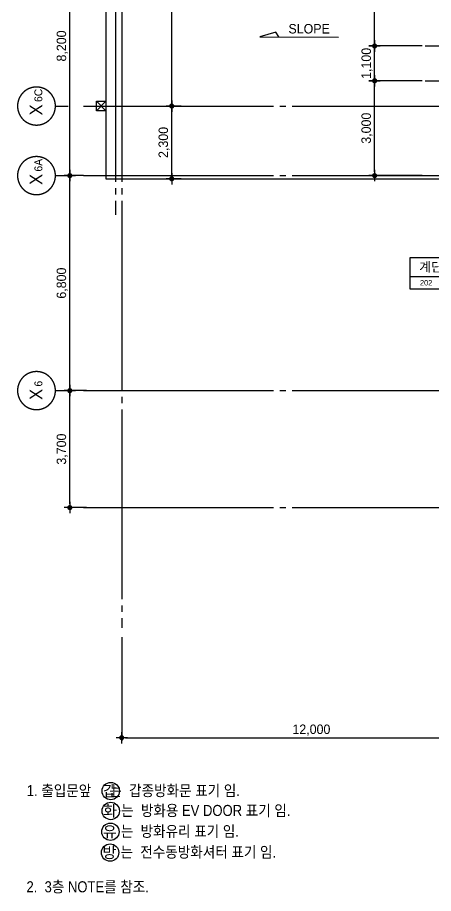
# Model space of a CAD drawing. Extents: x 14074245 to 14153635, y -1806033 to -1750552.
# Drawn here: x 14074245 to 14087402, y -1806033 to -1778329 of the extents above; entities that cross this region are included whole.
import ezdxf
from ezdxf.enums import TextEntityAlignment as Align

# ---------------------------------------------------------------- set-up
doc = ezdxf.new("R2010")
doc.units = 0
doc.header["$LTSCALE"] = 100
doc.header["$MEASUREMENT"] = 0
doc.header["$PDSIZE"] = -10
doc.linetypes.add('CEN', pattern=[66, 60, -2, 2, -2])
doc.layers.get('0').update_dxf_attribs({"linetype": 'CONTINUOUS'})
doc.layers.get('Defpoints').update_dxf_attribs({"linetype": 'CONTINUOUS'})
for name, color, linetype in [('AXIS', 7, 'CEN'), ('CEN', 1, 'CEN'), ('DIM', 7, 'CONTINUOUS'), ('SYM', 7, 'CONTINUOUS'), ('TE2', 3, 'CONTINUOUS'), ('TEXT', 2, 'CONTINUOUS'), ('TEXT1', 7, 'CONTINUOUS'), ('WALL-1', 7, 'CONTINUOUS'), ('WINE', 8, 'CONTINUOUS')]:
    doc.layers.add(name, color=color, linetype=linetype)
doc.styles.add('HY울를도M', font='HYWULM.TTF')
doc.styles.add('굴림', font='H2HDRM.TTF')
doc.styles.add('돋음', font='Dotum.ttf', dxfattribs={"height": 3})
doc.dimstyles.new('DIM100', dxfattribs={"dimtxt": 300, "dimasz": 120, "dimexe": 1, "dimexo": 100, "dimgap": 60, "dimtad": 1, "dimdec": 4, "dimzin": 0, "dimdsep": 46, "dimlunit": 6, "dimtxsty": '굴림', "dimblk": 'DOTT', "dimcen": 0.09, "dimadec": 0, "dimazin": 0, "dimtfac": 1, "dimtdec": 4, "dimtofl": 0, "dimtmove": 2, "dimatfit": 2, "dimldrblk": 'DOTT', "dimfxl": 1, "dimtolj": 1, "dimtzin": 0, "dimarcsym": 0})
doc.dimstyles.new('DIM50', dxfattribs={"dimscale": 50, "dimtxt": 3, "dimasz": 1.2, "dimexe": 1, "dimexo": 1, "dimgap": 0.6, "dimtad": 1, "dimdec": 4, "dimzin": 0, "dimdsep": 46, "dimlunit": 6, "dimtxsty": '굴림', "dimblk": 'DOTT', "dimcen": 0.09, "dimadec": 0, "dimazin": 0, "dimtfac": 1, "dimtdec": 4, "dimtofl": 0, "dimtmove": 2, "dimatfit": 2, "dimldrblk": 'DOTT', "dimfxl": 1, "dimtolj": 1, "dimtzin": 0, "dimarcsym": 0})

# ---------------------------------------------------------------- blocks, each defined once
blk = doc.blocks.new('DOTT')
for p, q in [((-1.5, 0), (1.5, 0)), ((0, 1.5), (0, -1.5))]:
    blk.add_line(p, q)
at = {"color": 6, "const_width": 0.68}
blk.add_lwpolyline([(-0.34, 0, 1), (0.34, 0, 1)], format="xyb", close=True, dxfattribs=at)
blk = doc.blocks.new('*D32')
at = {"layer": 'Defpoints', "color": 0, "lineweight": -3}
for p in [(14075899, -1775129), (14077040, -1775129), (14076634, -1783329)]:
    blk.add_point(p, dxfattribs=at)
at = {"layer": 'DIM', "color": 7, "lineweight": -2}
for p, q in [((14076740, -1775129), (14075799, -1775129)), ((14075899, -1783209), (14075899, -1775249)), ((14076334, -1783329), (14075799, -1783329))]:
    blk.add_line(p, q, dxfattribs=at)
at = {"layer": 'DIM', "color": 7, "lineweight": -2, "xscale": 120, "yscale": 120, "zscale": 120}
for p, rotation in [((14075899, -1775129), 90), ((14075899, -1783329), 270)]:
    blk.add_blockref('DOTT', p, dxfattribs=dict(at, rotation=rotation))
at = {"layer": 'DIM', "color": 3, "insert": (14075660, -1779229), "char_height": 300, "attachment_point": 5, "rotation": 90, "style": '굴림'}
blk.add_mtext('\\A1;8,200', dxfattribs=at)
blk = doc.blocks.new('*D33')
at = {"layer": 'Defpoints', "color": 0, "lineweight": -3, "ltscale": 3}
for p in [(14085540, -1775129), (14087140, -1775129), (14087140, -1779229)]:
    blk.add_point(p, dxfattribs=at)
at = {"layer": 'DIM', "color": 7, "lineweight": -2, "ltscale": 3}
for p, q in [((14087040, -1775129), (14085539, -1775129)), ((14085540, -1779109), (14085540, -1775249)), ((14087040, -1779229), (14085539, -1779229))]:
    blk.add_line(p, q, dxfattribs=at)
at = {"layer": 'DIM', "color": 7, "lineweight": -2, "ltscale": 3, "xscale": 120, "yscale": 120, "zscale": 120}
for p, rotation in [((14085540, -1775129), 90), ((14085540, -1779229), 270)]:
    blk.add_blockref('DOTT', p, dxfattribs=dict(at, rotation=rotation))
at = {"layer": 'DIM', "color": 3, "ltscale": 3, "insert": (14085301, -1777179), "char_height": 300, "attachment_point": 5, "rotation": 90, "style": '굴림'}
blk.add_mtext('\\A1;4,100', dxfattribs=at)
blk = doc.blocks.new('*D34')
at = {"layer": 'Defpoints', "color": 0, "lineweight": -3, "ltscale": 3}
for p in [(14085540, -1779229), (14087140, -1779229), (14087140, -1780329)]:
    blk.add_point(p, dxfattribs=at)
at = {"layer": 'DIM', "color": 7, "lineweight": -2, "ltscale": 3}
for p, q in [((14087040, -1779229), (14085539, -1779229)), ((14085540, -1780209), (14085540, -1779349)), ((14087040, -1780329), (14085539, -1780329))]:
    blk.add_line(p, q, dxfattribs=at)
at = {"layer": 'DIM', "color": 7, "lineweight": -2, "ltscale": 3, "xscale": 120, "yscale": 120, "zscale": 120}
for p, rotation in [((14085540, -1779229), 90), ((14085540, -1780329), 270)]:
    blk.add_blockref('DOTT', p, dxfattribs=dict(at, rotation=rotation))
at = {"layer": 'DIM', "color": 3, "ltscale": 3, "insert": (14085301, -1779779), "char_height": 300, "attachment_point": 5, "rotation": 90, "style": '굴림'}
blk.add_mtext('\\A1;1,100', dxfattribs=at)
blk = doc.blocks.new('*D35')
at = {"layer": 'Defpoints', "color": 0, "lineweight": -3, "ltscale": 3}
for p in [(14085540, -1780329), (14087140, -1780329), (14087140, -1783329)]:
    blk.add_point(p, dxfattribs=at)
at = {"layer": 'DIM', "color": 7, "lineweight": -2, "ltscale": 3}
for p, q in [((14087040, -1780329), (14085539, -1780329)), ((14085540, -1783209), (14085540, -1780449)), ((14087040, -1783329), (14085539, -1783329))]:
    blk.add_line(p, q, dxfattribs=at)
at = {"layer": 'DIM', "color": 7, "lineweight": -2, "ltscale": 3, "xscale": 120, "yscale": 120, "zscale": 120}
for p, rotation in [((14085540, -1780329), 90), ((14085540, -1783329), 270)]:
    blk.add_blockref('DOTT', p, dxfattribs=dict(at, rotation=rotation))
at = {"layer": 'DIM', "color": 3, "ltscale": 3, "insert": (14085300, -1781829), "char_height": 300, "attachment_point": 5, "rotation": 90, "style": '굴림'}
blk.add_mtext('\\A1;3,000', dxfattribs=at)
blk = doc.blocks.new('TT1')
at = {"layer": 'TEXT1'}
for p, q in [((-1013, -600), (1013, -600)), ((0, -600), (0, -1000))]:
    blk.add_line(p, q, dxfattribs=at)
blk.add_lwpolyline([(-1013, 0), (1013, 0), (1013, -1000), (-1013, -1000)], close=True, dxfattribs=at)
blk = doc.blocks.new('BOMBOM_S')
at = {"color": 7}
blk.add_line((0, 0.4), (0, 0), dxfattribs=at)
blk.add_lwpolyline([(-0.6, 1, 1), (0.6, 1, 1), (-0.6, 1, 1)], format="xyb", dxfattribs=at)
at = {"color": 1, "style": '돋음'}
for tag, p, height in [('X', (-0.295, 0.816), 0.4), ('N', (0.129, 0.816), 0.25)]:
    blk.add_attdef(tag, p, '', height=height, dxfattribs=at)
blk = doc.blocks.new('*D147')
at = {"layer": 'Defpoints', "color": 0, "lineweight": -3}
for p in [(14075899, -1783329), (14076634, -1783329), (14076730, -1790129)]:
    blk.add_point(p, dxfattribs=at)
at = {"layer": 'DIM', "color": 7, "lineweight": -2}
for p, q in [((14076334, -1783329), (14075799, -1783329)), ((14075899, -1790009), (14075899, -1783449)), ((14076430, -1790129), (14075799, -1790129))]:
    blk.add_line(p, q, dxfattribs=at)
at = {"layer": 'DIM', "color": 7, "lineweight": -2, "xscale": 120, "yscale": 120, "zscale": 120}
for p, rotation in [((14075899, -1783329), 90), ((14075899, -1790129), 270)]:
    blk.add_blockref('DOTT', p, dxfattribs=dict(at, rotation=rotation))
at = {"layer": 'DIM', "color": 3, "insert": (14075660, -1786729), "char_height": 300, "attachment_point": 5, "rotation": 90, "style": '굴림'}
blk.add_mtext('\\A1;6,800', dxfattribs=at)
blk = doc.blocks.new('*D148')
at = {"layer": 'Defpoints', "color": 0, "lineweight": -3}
for p in [(14077540, -1797629), (14089540, -1797629), (14089540, -1801106)]:
    blk.add_point(p, dxfattribs=at)
at = {"layer": 'DIM', "color": 7, "lineweight": -2}
for p, q in [((14077540, -1797929), (14077540, -1801206)), ((14089540, -1797929), (14089540, -1801206)), ((14077660, -1801106), (14089420, -1801106))]:
    blk.add_line(p, q, dxfattribs=at)
at = {"layer": 'DIM', "color": 7, "lineweight": -2, "xscale": 120, "yscale": 120, "zscale": 120, "rotation": 180}
blk.add_blockref('DOTT', (14077540, -1801106), dxfattribs=at)
at = {"layer": 'DIM', "color": 7, "lineweight": -2, "xscale": 120, "yscale": 120, "zscale": 120}
blk.add_blockref('DOTT', (14089540, -1801106), dxfattribs=at)
at = {"layer": 'DIM', "color": 3, "insert": (14083540, -1800867), "char_height": 300, "attachment_point": 5, "style": '굴림'}
blk.add_mtext('\\A1;12,000', dxfattribs=at)
blk = doc.blocks.new('*D149')
at = {"layer": 'Defpoints', "color": 0, "lineweight": -3}
for p in [(14075899, -1790129), (14076730, -1790129), (14076730, -1793829)]:
    blk.add_point(p, dxfattribs=at)
at = {"layer": 'DIM', "color": 7, "lineweight": -2}
for p, q in [((14076430, -1790129), (14075799, -1790129)), ((14075899, -1793709), (14075899, -1790249)), ((14076430, -1793829), (14075799, -1793829))]:
    blk.add_line(p, q, dxfattribs=at)
at = {"layer": 'DIM', "color": 7, "lineweight": -2, "xscale": 120, "yscale": 120, "zscale": 120}
for p, rotation in [((14075899, -1790129), 90), ((14075899, -1793829), 270)]:
    blk.add_blockref('DOTT', p, dxfattribs=dict(at, rotation=rotation))
at = {"layer": 'DIM', "color": 3, "insert": (14075660, -1791979), "char_height": 300, "attachment_point": 5, "rotation": 90, "style": '굴림'}
blk.add_mtext('\\A1;3,700', dxfattribs=at)
blk = doc.blocks.new('*D151')
at = {"layer": 'Defpoints', "color": 0, "lineweight": -3}
for p in [(14079123, -1781129), (14079723, -1781129), (14079723, -1783429)]:
    blk.add_point(p, dxfattribs=at)
at = {"layer": 'DIM', "color": 7, "lineweight": -2}
for p, q in [((14079423, -1781129), (14079023, -1781129)), ((14079123, -1783309), (14079123, -1781249)), ((14079423, -1783429), (14079023, -1783429))]:
    blk.add_line(p, q, dxfattribs=at)
at = {"layer": 'DIM', "color": 7, "lineweight": -2, "xscale": 120, "yscale": 120, "zscale": 120}
for p, rotation in [((14079123, -1781129), 90), ((14079123, -1783429), 270)]:
    blk.add_blockref('DOTT', p, dxfattribs=dict(at, rotation=rotation))
at = {"layer": 'DIM', "color": 3, "insert": (14078883, -1782279), "char_height": 300, "attachment_point": 5, "rotation": 90, "style": '굴림'}
blk.add_mtext('\\A1;2,300', dxfattribs=at)
blk = doc.blocks.new('*D152')
at = {"layer": 'Defpoints', "color": 0, "lineweight": -3}
for p in [(14079123, -1760129), (14079868, -1760129), (14079723, -1781129)]:
    blk.add_point(p, dxfattribs=at)
at = {"layer": 'DIM', "color": 7, "lineweight": -2}
for p, q in [((14079568, -1760129), (14079023, -1760129)), ((14079123, -1781009), (14079123, -1760249)), ((14079423, -1781129), (14079023, -1781129))]:
    blk.add_line(p, q, dxfattribs=at)
at = {"layer": 'DIM', "color": 7, "lineweight": -2, "xscale": 120, "yscale": 120, "zscale": 120}
for p, rotation in [((14079123, -1760129), 90), ((14079123, -1781129), 270)]:
    blk.add_blockref('DOTT', p, dxfattribs=dict(at, rotation=rotation))
at = {"layer": 'DIM', "color": 3, "insert": (14078883, -1770629), "char_height": 300, "attachment_point": 5, "rotation": 90, "style": '굴림'}
blk.add_mtext('\\A1;21,000', dxfattribs=at)

msp = doc.modelspace()

# ---------------------------------------------------------------- linework, layer by layer
at = {"layer": 'CEN', "linetype": 'CEN'}
for p, q in [((14077339.53432, -1757728.57588), (14077339.53432, -1784568.95868)), ((14077539.53432, -1757728.57588), (14077539.53432, -1797628.57588)), ((14087139.53432, -1779228.57588), (14100139.53432, -1779228.57588)), ((14087139.53432, -1780328.57588), (14092839.53432, -1780328.57588)), ((14076336.53432, -1781128.57588), (14090349.95655, -1781128.57588)), ((14076336.53432, -1783328.57588), (14092839.53432, -1783328.57588)), ((14076336.53432, -1790128.57588), (14151139.53432, -1790128.57588)), ((14076336.53432, -1793828.57588), (14145739.53432, -1793828.57588))]:
    msp.add_line(p, q, dxfattribs=at)
at = {"layer": 'SYM', "color": 4, "ltscale": 2}
msp.add_lwpolyline([(14082512.9581, -1778944.35228), (14082413.13987, -1778794.23126), (14081912.95854, -1778943.6255), (14084397.69139, -1778946.63526)], dxfattribs=at)
msp.add_lwpolyline([(14076739.53432, -1780978.57588), (14077039.53432, -1780978.57588), (14077039.53432, -1781278.57588), (14076739.53432, -1781278.57588)], close=True, dxfattribs=at)
at = {"layer": 'TEXT'}
for centre in [(14077193.77409, -1802793.16242), (14077193.77409, -1803424.05995), (14077183.97409, -1804081.35995), (14077174.17409, -1804738.65995)]:
    msp.add_circle(centre, 274.84876, dxfattribs=at)
at = {"layer": 'WALL-1', "color": 4}
msp.add_lwpolyline([(14088939.53432, -1759528.57588), (14077039.53432, -1759528.57588), (14077039.53432, -1783428.57588), (14088939.53432, -1783428.57588)], dxfattribs=at)
at = {"layer": 'WINE', "lineweight": -3, "ltscale": 200}
for p, q in [((14076739.53432, -1781278.57588), (14077039.53432, -1780978.57588)), ((14076739.53432, -1780978.57588), (14077039.53432, -1781278.57588))]:
    msp.add_line(p, q, dxfattribs=at)

# ---------------------------------------------------------------- block references
at = {"layer": 'AXIS', "xscale": 1000, "yscale": 1000, "zscale": 1000, "rotation": 90}
for p, values in [((14075844.53432, -1781128.57588), {'X': 'X', 'N': '6C'}), ((14075844.53432, -1783328.57588), {'X': 'X', 'N': '6A'}), ((14075844.53432, -1790128.57588), {'X': 'X', 'N': '6'})]:
    msp.add_blockref('BOMBOM_S', p, dxfattribs=at).add_auto_attribs(values)
at = {"layer": 'TEXT1'}
msp.add_blockref('TT1', (14087676.71127, -1785917.35025), dxfattribs=at)

# ---------------------------------------------------------------- texts
at = {"layer": 'TE2', "style": 'HY울를도M'}
msp.add_text('SLOPE', height=300, rotation=359.930597577, dxfattribs=at).set_placement((14083468.72801, -1778683.76488), align=Align.MIDDLE_CENTER)
at = {"layer": 'TEXT', "style": 'HY울를도M', "width": 0.9}
for s, p in [('1. 출입문앞     는  갑종방화문 표기 임.', (14074537.65583, -1802777.41848)), ('는  방화용 EV DOOR 표기 임.', (14077522.77218, -1803407.41848)), ('는  방화유리 표기 임.', (14077512.97218, -1804064.71848)), ('는  전수동방화셔터 표기 임.', (14077503.17218, -1804722.01848)), ('2.  3층 NOTE를 참조.', (14074527.85583, -1805821.9315))]:
    msp.add_text(s, height=350, dxfattribs=at).set_placement(p, align=Align.MIDDLE_LEFT)
at = {"layer": 'TEXT', "style": 'HY울를도M'}
for s, p in [('갑', (14076951.81464, -1802965.89634)), ('화', (14076951.81464, -1803596.79387)), ('유', (14076942.01464, -1804254.09387)), ('방', (14076932.21464, -1804911.39387))]:
    msp.add_text(s, height=350, dxfattribs=at).set_placement(p)
at = {"layer": 'TEXT1', "style": 'HY울를도M'}
msp.add_text('계단실 2', height=300, dxfattribs=at).set_placement((14087676.71127, -1786368.14032), align=Align.CENTER)
at = {"layer": 'TEXT1', "color": 2, "style": 'HY울를도M'}
msp.add_text('202', height=170, dxfattribs=at).set_placement((14087169.96331, -1786717.27025), align=Align.MIDDLE_CENTER)

# ---------------------------------------------------------------- dimensions: what is measured, and where the dimension line sits
at = {"layer": 'DIM'}
for base, p1, p2, picture, middle in [((14079122.53432, -1760128.57588), (14079722.53432, -1781128.57588), (14079867.95654, -1760128.57588), '*D152', (14078883.49609, -1770628.57588)), ((14075898.95654, -1775128.57588), (14076633.95654, -1783328.57588), (14077039.53432, -1775128.57588), '*D32', (14075659.91832, -1779228.57588)), ((14079122.53432, -1781128.57588), (14079722.53432, -1783428.57588), (14079722.53432, -1781128.57588), '*D151', (14078883.49609, -1782278.57588)), ((14075898.95654, -1783328.57588), (14076729.95654, -1790128.57588), (14076633.95654, -1783328.57588), '*D147', (14075659.91832, -1786728.57588)), ((14075898.95654, -1790128.57588), (14076729.95654, -1793828.57588), (14076729.95654, -1790128.57588), '*D149', (14075659.91832, -1791978.57588))]:
    dim = msp.add_linear_dim(base=base, p1=p1, p2=p2, angle=90, dimstyle='DIM50', override={"dimscale": 100, "dimexo": 3}, dxfattribs=at)
    dim.commit()
    dim.dimension.update_dxf_attribs({"geometry": picture, "text_midpoint": middle})
at = {"layer": 'DIM', "ltscale": 3}
for base, p1, p2, picture, middle in [((14085539.53432, -1775128.57588), (14087139.53432, -1779228.57588), (14087139.53432, -1775128.57588), '*D33', (14085300.86601, -1777178.57588)), ((14085539.53432, -1779228.57588), (14087139.53432, -1780328.57588), (14087139.53432, -1779228.57588), '*D34', (14085300.86601, -1779778.57588)), ((14085539.53432, -1780328.57588), (14087139.53432, -1783328.57588), (14087139.53432, -1780328.57588), '*D35', (14085300.49609, -1781828.57588))]:
    dim = msp.add_linear_dim(base=base, p1=p1, p2=p2, angle=90, dimstyle='DIM100', dxfattribs=at)
    dim.commit()
    dim.dimension.update_dxf_attribs({"geometry": picture, "text_midpoint": middle})
at = {"layer": 'DIM'}
dim = msp.add_linear_dim(base=(14089539.53432, -1801105.91873), p1=(14077539.53432, -1797628.57588), p2=(14089539.53432, -1797628.57551), dimstyle='DIM50', override={"dimscale": 100, "dimexo": 3}, dxfattribs=at)
dim.commit()
dim.dimension.update_dxf_attribs({"geometry": '*D148', "text_midpoint": (14083539.53432, -1800866.88051)})

doc.saveas('drawing.dxf')
